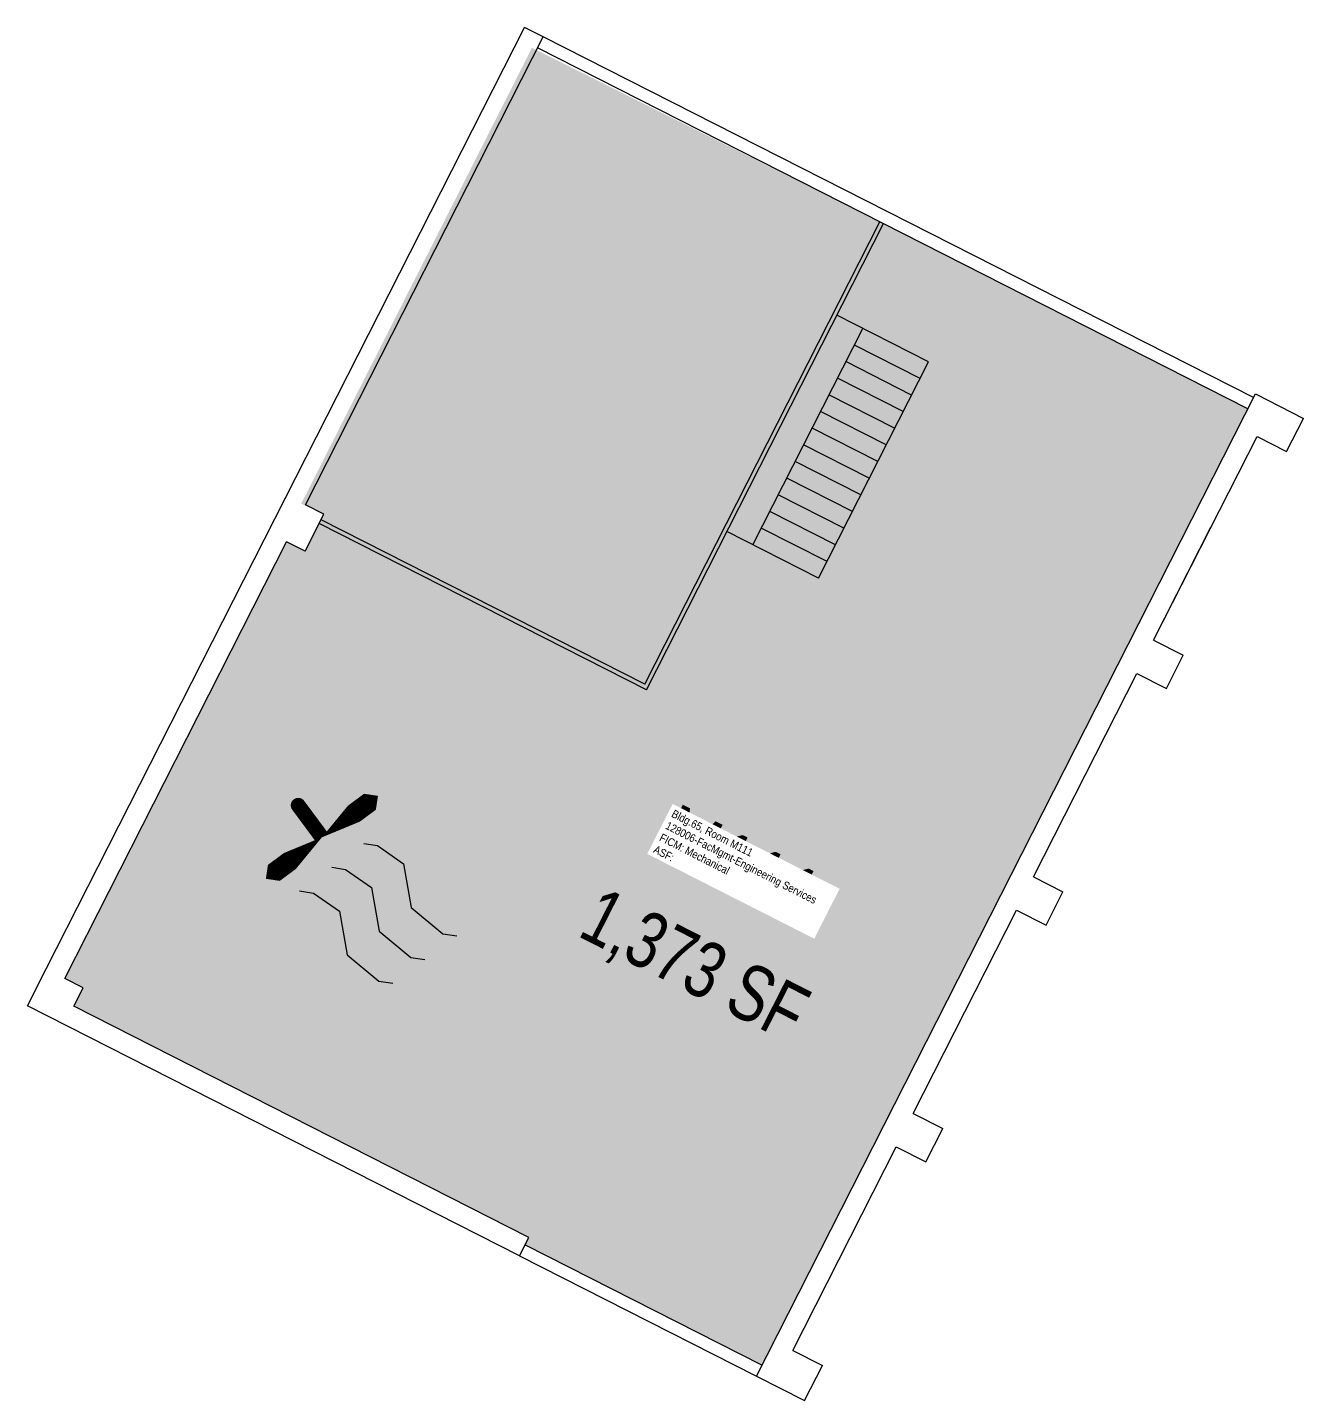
# Model space of a CAD drawing. Header units: inches. Extents: x 69218137 to 69222609, y 27671114 to 27674487.
# Drawn here: x 69220994 to 69221608, y 27672776 to 27673438 of the extents above; entities that cross this region are included whole.
import ezdxf
from ezdxf.enums import TextEntityAlignment as Align

# ---------------------------------------------------------------- set-up
doc = ezdxf.new("R2010")
doc.units = ezdxf.units.IN
doc.header["$LTSCALE"] = 25
doc.header["$MEASUREMENT"] = 0
doc.layers.get('0').update_dxf_attribs({"linetype": 'CONTINUOUS'})
for name, color, linetype in [('A-FLOR', 3, 'CONTINUOUS'), ('A-IDEN-ICON', 4, 'CONTINUOUS'), ('A-IDEN-RNUM', 7, 'CONTINUOUS'), ('A-IDEN-SNUM', 4, 'CONTINUOUS'), ('A-IDEN-VNUM', 4, 'CONTINUOUS'), ('A-WALL', 5, 'CONTINUOUS'), ('AREA-TEXT', 3, 'CONTINUOUS'), ('Rooms-Category-Color', 7, 'CONTINUOUS'), ('Rooms-College-Color', 7, 'CONTINUOUS'), ('Rooms-Department-Color', 7, 'CONTINUOUS'), ('Rooms-Division-Color', 7, 'CONTINUOUS'), ('Rooms-Information', 7, 'CONTINUOUS')]:
    doc.layers.add(name, color=color, linetype=linetype)
doc.styles.add('CP_AREA', font='arial.ttf', dxfattribs={"height": 15})
doc.styles.add('CP_ROOMSNUMBER', font='arial.ttf', dxfattribs={"height": 1})
doc.styles.add('CP_ROOMVNUMBER', font='arial.ttf', dxfattribs={"width": 0.85, "height": 0.075})

# ---------------------------------------------------------------- blocks, each defined once
blk = doc.blocks.new('CPMECH')
for p, q in [((0.015, 0.035), (0.045, 0.045)), ((0.045, 0.045), (0.085, 0.025)), ((0.125, 0.035), (0.135, 0.045)), ((0.005, 0.025), (0.015, 0.035)), ((0.085, 0.025), (0.125, 0.035)), ((0.015, -0.005), (0.045, 0.005)), ((0.045, 0.005), (0.085, -0.015)), ((0.125, -0.005), (0.135, 0.005)), ((0.005, -0.015), (0.015, -0.005)), ((0.085, -0.015), (0.125, -0.005)), ((0.015, -0.045), (0.045, -0.035)), ((0.045, -0.035), (0.085, -0.055)), ((0.125, -0.045), (0.135, -0.035)), ((0.005, -0.055), (0.015, -0.045)), ((0.085, -0.055), (0.125, -0.045))]:
    blk.add_line(p, q)
for points in [[(-0.025, -0.005, 0, 0.02, 0), (-0.025, 0.035, 0.02, 0.02, 0), (-0.025, 0.055, 0.02, 0, 0), (-0.025, 0.065, 0, 0, 0)], [(-0.025, -0.005, 0, 0.02, 0), (-0.025, -0.045, 0.02, 0.02, 0), (-0.025, -0.065, 0.02, 0, 0), (-0.025, -0.075, 0, 0, 0)]]:
    blk.add_lwpolyline(points, format="xyseb")
at = {"const_width": 0.0075}
blk.add_lwpolyline([(-0.0682, -0.0069, 1), (-0.0618, -0.0031, 1)], format="xyb", close=True, dxfattribs=at)
at = {"const_width": 0.015}
blk.add_lwpolyline([(-0.025, -0.005), (-0.065, -0.005)], dxfattribs=at)

msp = doc.modelspace()

# ---------------------------------------------------------------- hatches: boundary and pattern name
at = {"layer": 'Rooms-Category-Color', "true_color": 0xadadad}
msp.add_hatch(color=253, dxfattribs=at).paths.add_polyline_path([(69221127.31, 27673185.4), (69221136.36, 27673203.24), (69221125.47, 27673208.35), (69221236.67, 27673428.07), (69221402.64, 27673345.02), (69221404.25, 27673344.21), (69221402.64, 27673345.02), (69221404.25, 27673344.21), (69221416.73, 27673337.87), (69221448.38, 27673321.79), (69221581.67, 27673254.09), (69221573.07, 27673237.15), (69221555.86, 27673203.27), (69221554.05, 27673199.7), (69221524.61, 27673141.75), (69221521.89, 27673136.4), (69221468.46, 27673031.19), (69221466.19, 27673026.74), (69221465.74, 27673025.84), (69221464.38, 27673023.17), (69221462.12, 27673018.71), (69221349.36, 27672796.71), (69221347.55, 27672793.14), (69221233.42, 27672851.11), (69221235.23, 27672854.67), (69221135.38, 27672905.39), (69221128.24, 27672909.01), (69221015.9, 27672966.07), (69221020.43, 27672974.99), (69221011.52, 27672979.52), (69221058.84, 27673072.69), (69221071.07, 27673096.76), (69221118.39, 27673189.93)])
at = {"layer": 'Rooms-College-Color', "true_color": 0xadadad}
msp.add_hatch(color=253, dxfattribs=at).paths.add_polyline_path([(69221127.31, 27673185.4), (69221136.36, 27673203.24), (69221125.47, 27673208.35), (69221236.67, 27673428.07), (69221402.64, 27673345.02), (69221404.25, 27673344.21), (69221402.64, 27673345.02), (69221404.25, 27673344.21), (69221416.73, 27673337.87), (69221448.38, 27673321.79), (69221581.67, 27673254.09), (69221573.07, 27673237.15), (69221555.86, 27673203.27), (69221554.05, 27673199.7), (69221524.61, 27673141.75), (69221521.89, 27673136.4), (69221468.46, 27673031.19), (69221466.19, 27673026.74), (69221465.74, 27673025.84), (69221464.38, 27673023.17), (69221462.12, 27673018.71), (69221349.36, 27672796.71), (69221347.55, 27672793.14), (69221233.42, 27672851.11), (69221235.23, 27672854.67), (69221135.38, 27672905.39), (69221128.24, 27672909.01), (69221015.9, 27672966.07), (69221020.43, 27672974.99), (69221011.52, 27672979.52), (69221058.84, 27673072.69), (69221071.07, 27673096.76), (69221118.39, 27673189.93)])
at = {"layer": 'Rooms-Department-Color', "true_color": 0xacacac}
msp.add_hatch(color=253, dxfattribs=at).paths.add_polyline_path([(69221127.31, 27673185.4), (69221136.36, 27673203.24), (69221125.47, 27673208.35), (69221236.67, 27673428.07), (69221402.64, 27673345.02), (69221404.25, 27673344.21), (69221402.64, 27673345.02), (69221404.25, 27673344.21), (69221416.73, 27673337.87), (69221448.38, 27673321.79), (69221581.67, 27673254.09), (69221573.07, 27673237.15), (69221555.86, 27673203.27), (69221554.05, 27673199.7), (69221524.61, 27673141.75), (69221521.89, 27673136.4), (69221468.46, 27673031.19), (69221466.19, 27673026.74), (69221465.74, 27673025.84), (69221464.38, 27673023.17), (69221462.12, 27673018.71), (69221349.36, 27672796.71), (69221347.55, 27672793.14), (69221233.42, 27672851.11), (69221235.23, 27672854.67), (69221135.38, 27672905.39), (69221128.24, 27672909.01), (69221015.9, 27672966.07), (69221020.43, 27672974.99), (69221011.52, 27672979.52), (69221058.84, 27673072.69), (69221071.07, 27673096.76), (69221118.39, 27673189.93)])
at = {"layer": 'Rooms-Division-Color', "true_color": 0xadadad}
msp.add_hatch(color=253, dxfattribs=at).paths.add_polyline_path([(69221127.31, 27673185.4), (69221136.36, 27673203.24), (69221125.47, 27673208.35), (69221236.67, 27673428.07), (69221402.64, 27673345.02), (69221404.25, 27673344.21), (69221402.64, 27673345.02), (69221404.25, 27673344.21), (69221416.73, 27673337.87), (69221448.38, 27673321.79), (69221581.67, 27673254.09), (69221573.07, 27673237.15), (69221555.86, 27673203.27), (69221554.05, 27673199.7), (69221524.61, 27673141.75), (69221521.89, 27673136.4), (69221468.46, 27673031.19), (69221466.19, 27673026.74), (69221465.74, 27673025.84), (69221464.38, 27673023.17), (69221462.12, 27673018.71), (69221349.36, 27672796.71), (69221347.55, 27672793.14), (69221233.42, 27672851.11), (69221235.23, 27672854.67), (69221135.38, 27672905.39), (69221128.24, 27672909.01), (69221015.9, 27672966.07), (69221020.43, 27672974.99), (69221011.52, 27672979.52), (69221058.84, 27673072.69), (69221071.07, 27673096.76), (69221118.39, 27673189.93)])

# ---------------------------------------------------------------- linework, layer by layer
at = {"layer": 'A-FLOR'}
for p, q in [((69221427.75, 27673276.75), (69221383.61, 27673299.17)), ((69221343.11, 27673188.51), (69221396.09, 27673292.83)), ((69221423.67, 27673268.73), (69221392.02, 27673284.8)), ((69221374.76, 27673172.44), (69221427.75, 27673276.75)), ((69221419.59, 27673260.7), (69221387.94, 27673276.78)), ((69221415.52, 27673252.68), (69221383.87, 27673268.76)), ((69221411.44, 27673244.66), (69221379.79, 27673260.73)), ((69221407.37, 27673236.63), (69221375.72, 27673252.71)), ((69221403.29, 27673228.61), (69221371.64, 27673244.68)), ((69221399.22, 27673220.58), (69221367.56, 27673236.66)), ((69221395.14, 27673212.56), (69221363.49, 27673228.63)), ((69221391.06, 27673204.53), (69221359.41, 27673220.61)), ((69221386.99, 27673196.51), (69221355.34, 27673212.59)), ((69221382.91, 27673188.49), (69221351.26, 27673204.56)), ((69221378.84, 27673180.46), (69221347.19, 27673196.54)), ((69221374.76, 27673172.44), (69221330.63, 27673194.85))]:
    msp.add_line(p, q, dxfattribs=at)
at = {"layer": 'A-WALL'}
for p, q in [((69221002.6, 27672984.05), (69221233.1, 27673437.86)), ((69221242.02, 27673433.34), (69221233.1, 27673437.86)), ((69221127.45, 27673207.76), (69221242.02, 27673433.34)), ((69221581.67, 27673254.09), (69221239.3, 27673427.99)), ((69221584.39, 27673259.44), (69221242.02, 27673433.34)), ((69221291.03, 27673121.31), (69221404.25, 27673344.21)), ((69221291.91, 27673118.62), (69221406.03, 27673343.3)), ((69221344.83, 27672787.79), (69221585.29, 27673261.22)), ((69221585.29, 27673261.22), (69221608.47, 27673249.45)), ((69221600.32, 27673233.4), (69221608.47, 27673249.45)), ((69221536.24, 27673142.57), (69221586.06, 27673240.65)), ((69221586.06, 27673240.65), (69221600.32, 27673233.4)), ((69221127.31, 27673185.4), (69221136.36, 27673203.24)), ((69221136.36, 27673203.24), (69221127.45, 27673207.76)), ((69221291.91, 27673118.62), (69221134.1, 27673198.78)), ((69221291.03, 27673121.31), (69221135, 27673200.56)), ((69221536.24, 27673142.57), (69221563.87, 27673196.96)), ((69221011.52, 27672979.52), (69221118.39, 27673189.93)), ((69221127.31, 27673185.4), (69221118.39, 27673189.93)), ((69221536.24, 27673142.57), (69221550.51, 27673135.33)), ((69221542.36, 27673119.28), (69221550.51, 27673135.33)), ((69221478.28, 27673028.45), (69221528.09, 27673126.52)), ((69221478.28, 27673028.45), (69221528.09, 27673126.52)), ((69221528.09, 27673126.52), (69221542.36, 27673119.28)), ((69221478.28, 27673028.45), (69221492.54, 27673021.2)), ((69221484.39, 27673005.15), (69221492.54, 27673021.2)), ((69221420.31, 27672914.33), (69221470.13, 27673012.4)), ((69221420.31, 27672914.33), (69221470.13, 27673012.4)), ((69221470.13, 27673012.4), (69221484.39, 27673005.15)), ((69220993.54, 27672966.21), (69221002.6, 27672984.05)), ((69221020.43, 27672974.99), (69221011.52, 27672979.52)), ((69221015.9, 27672966.07), (69221020.43, 27672974.99)), ((69221230.71, 27672845.76), (69220993.54, 27672966.21)), ((69221235.23, 27672854.67), (69221015.9, 27672966.07)), ((69221420.31, 27672914.33), (69221434.58, 27672907.08)), ((69221426.43, 27672891.03), (69221434.58, 27672907.08)), ((69221362.35, 27672800.2), (69221412.16, 27672898.28)), ((69221412.16, 27672898.28), (69221426.43, 27672891.03)), ((69221230.71, 27672845.76), (69221235.23, 27672854.67)), ((69221230.71, 27672845.76), (69221344.83, 27672787.79)), ((69221233.42, 27672851.11), (69221347.55, 27672793.14)), ((69221362.35, 27672800.2), (69221376.61, 27672792.96)), ((69221368.01, 27672776.02), (69221376.61, 27672792.96)), ((69221344.83, 27672787.79), (69221368.01, 27672776.02))]:
    msp.add_line(p, q, dxfattribs=at)

# ---------------------------------------------------------------- block references
at = {"layer": 'A-IDEN-ICON', "xscale": 479.9999999952211, "yscale": 479.9999999952211, "zscale": 479.9999999952211, "rotation": 306.5031549024822}
msp.add_blockref('CPMECH', (69221144.5, 27673039.28), dxfattribs=at)

# ---------------------------------------------------------------- texts
at = {"layer": 'A-IDEN-RNUM', "style": 'CP_ROOMSNUMBER', "width": 0.85}
msp.add_text('M111-00', height=1, rotation=36.51315, dxfattribs=at).set_placement((69221300.92, 27673047.16), align=Align.MIDDLE)
at = {"layer": 'A-IDEN-SNUM', "style": 'CP_ROOMSNUMBER', "width": 0.85}
msp.add_text('0650M11100', height=1, rotation=36.51315, dxfattribs=at).set_placement((69221300.92, 27673047.16), align=Align.MIDDLE)
at = {"layer": 'A-IDEN-VNUM', "style": 'CP_ROOMVNUMBER', "width": 0.85}
msp.add_text('M111', height=27, rotation=333.07316, dxfattribs=at).set_placement((69221336.68, 27673034.22), align=Align.MIDDLE)
at = {"layer": 'AREA-TEXT', "style": 'CP_AREA', "width": 0.75}
msp.add_text('1,373 SF', height=27, rotation=333.07316, dxfattribs=at).set_placement((69221315.3, 27672986.28), align=Align.MIDDLE_CENTER)

# ---------------------------------------------------------------- next in the draw order: texts
at = {"layer": 'Rooms-Information', "insert": (69221294.79, 27673040.3), "char_height": 3.8571, "width": 86.4, "attachment_point": 7, "rotation": 333.07316, "style": 'CP_ROOMVNUMBER', "bg_fill": 3, "box_fill_scale": 1.5, "bg_fill_color": 256, "bg_fill_true_color": 13158600, "bg_fill_transparency": 0}
msp.add_mtext('Bldg.65, Room M111^M^J128006-FacMgmt-Engineering Services^M^JFICM: Mechanical^M^JASF: ', dxfattribs=at)

doc.saveas('drawing.dxf')
